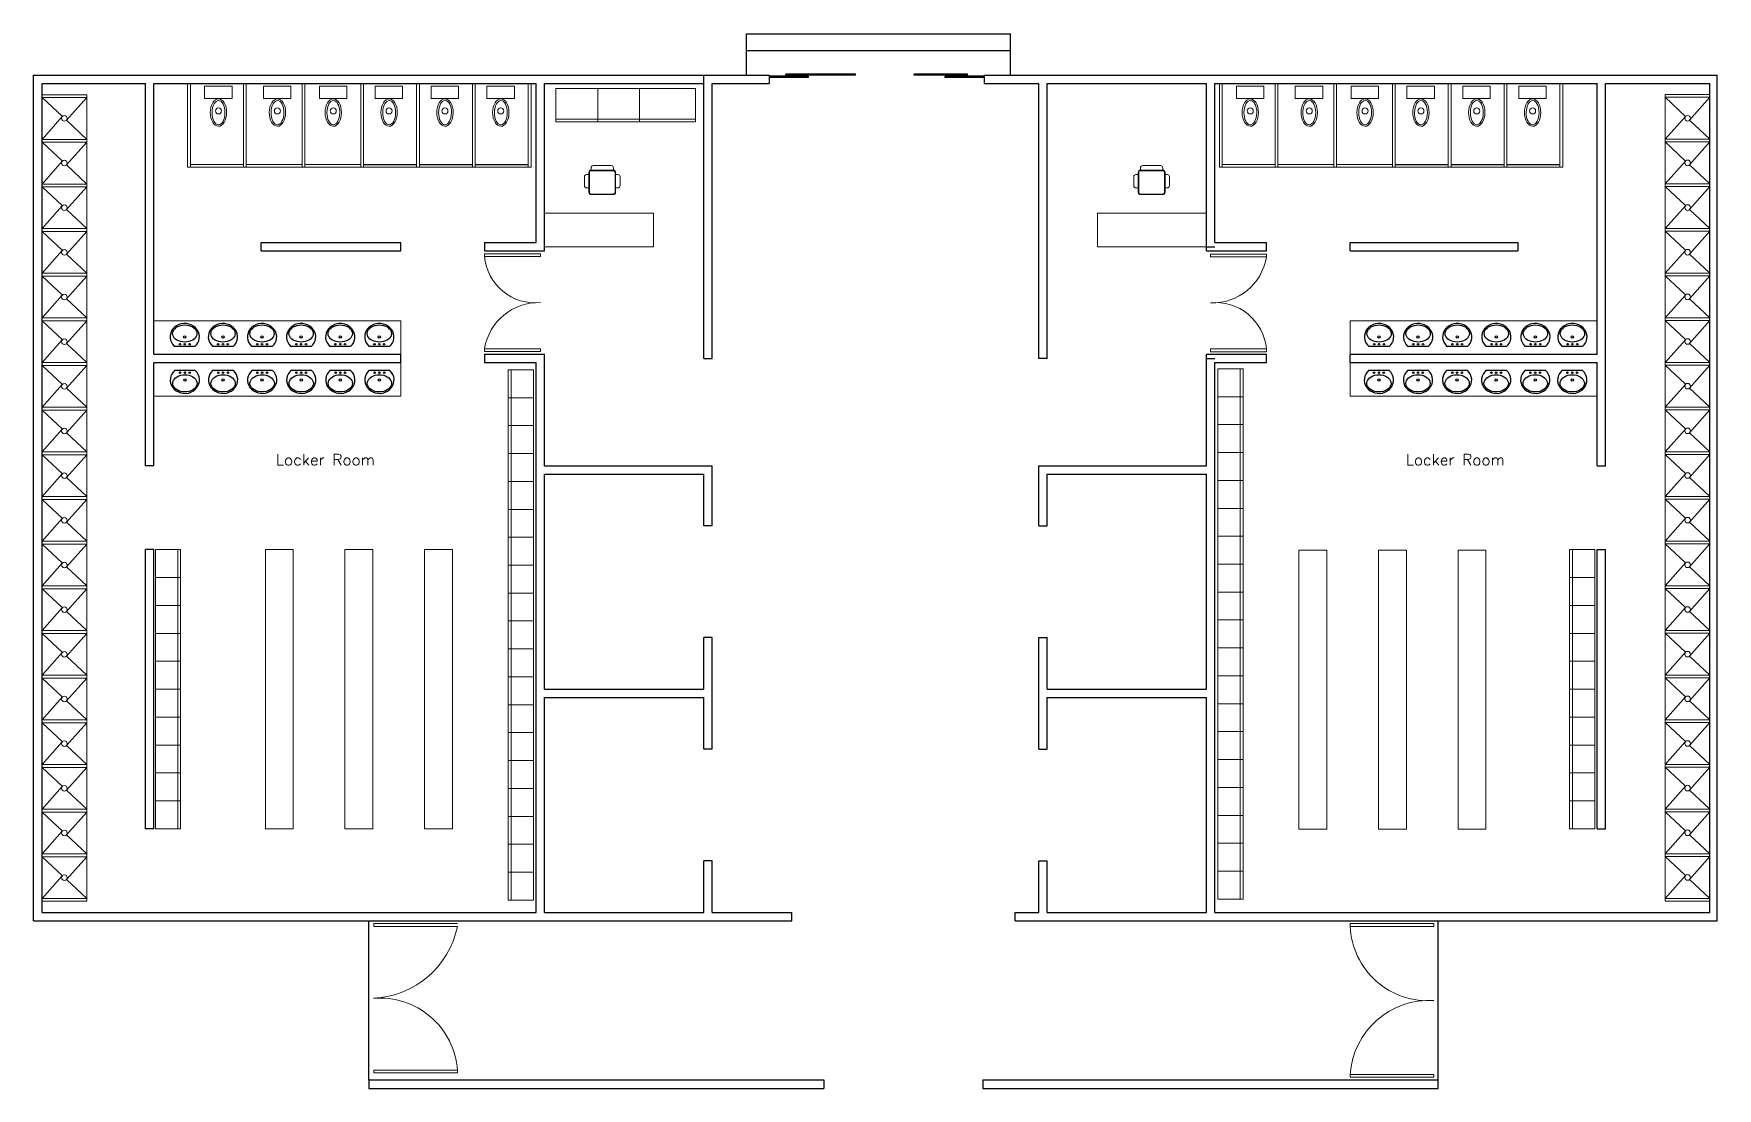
# Model space of a CAD drawing. Header units: metres. Extents: x 405 to 498, y -9 to 128.
# Drawn here: x 404.51 to 434.66, y -9.39 to 9.51 of the extents above.
import ezdxf

# ---------------------------------------------------------------- set-up
doc = ezdxf.new("R2010")
doc.units = ezdxf.units.M
for name, color, linetype in [('1', 1, 'Continuous'), ('TEXTO', 7, 'Continuous'), ('VENTANAS', 7, 'Continuous')]:
    doc.layers.add(name, color=color, linetype=linetype)
for name, color, linetype, lineweight in [('MUEBLES', 253, 'Continuous', 0), ('muros', 7, 'Continuous', 30), ('pisos trat.', 254, 'Continuous', 0), ('PUERTAS', 251, 'Continuous', 5)]:
    doc.layers.add(name, color=color, linetype=linetype, lineweight=lineweight)
doc.styles.add('ROMANS', font='romans.shx', dxfattribs={"height": 0.2})

# ---------------------------------------------------------------- blocks, each defined once
blk = doc.blocks.new('LAVABOVAL')
at = {"layer": '1', "color": 7, "linetype": 'Continuous'}
for p, q in [((-0.26, 0.027), (-0.262, -0.015)), ((-0.251, 0.068), (-0.26, 0.027)), ((-0.235, 0.107), (-0.251, 0.068)), ((-0.211, 0.142), (-0.235, 0.107)), ((-0.181, 0.174), (-0.211, 0.142)), ((-0.204, -0.008), (-0.188, 0.017)), ((-0.188, 0.017), (-0.167, 0.039)), ((-0.181, 0.174), (0.181, 0.174)), ((-0.167, 0.039), (-0.14, 0.058)), ((-0.14, 0.058), (-0.109, 0.073)), ((-0.109, 0.073), (-0.074, 0.084)), ((-0.074, 0.084), (-0.038, 0.091)), ((-0.038, 0.091), (0, 0.094)), ((0, 0.094), (0.038, 0.091)), ((0.038, 0.091), (0.074, 0.084)), ((0.074, 0.084), (0.109, 0.073)), ((0.109, 0.073), (0.14, 0.058)), ((0.14, 0.058), (0.167, 0.039)), ((0.167, 0.039), (0.188, 0.017)), ((0.19, 0.165), (0.181, 0.174)), ((0.188, 0.017), (0.204, -0.008)), ((0.218, 0.133), (0.19, 0.165)), ((0.24, 0.096), (0.218, 0.133)), ((0.255, 0.057), (0.24, 0.096)), ((0.262, 0.015), (0.255, 0.057)), ((0.26, -0.027), (0.262, 0.015)), ((-0.262, -0.015), (-0.255, -0.057)), ((-0.255, -0.057), (-0.24, -0.096)), ((-0.24, -0.096), (-0.218, -0.133)), ((-0.218, -0.06), (-0.214, -0.034)), ((-0.214, -0.087), (-0.218, -0.06)), ((-0.218, -0.133), (-0.19, -0.165)), ((-0.214, -0.034), (-0.204, -0.008)), ((-0.204, -0.113), (-0.214, -0.087)), ((-0.188, -0.137), (-0.204, -0.113)), ((-0.19, -0.165), (-0.155, -0.193)), ((-0.167, -0.159), (-0.188, -0.137)), ((-0.14, -0.178), (-0.167, -0.159)), ((-0.155, -0.193), (-0.116, -0.215)), ((-0.109, -0.194), (-0.14, -0.178)), ((-0.116, -0.215), (-0.074, -0.23)), ((-0.074, -0.205), (-0.109, -0.194)), ((-0.038, -0.212), (-0.074, -0.205)), ((-0.074, -0.23), (-0.029, -0.238)), ((0, -0.214), (-0.038, -0.212)), ((-0.029, -0.238), (0.017, -0.239)), ((0.038, -0.212), (0, -0.214)), ((0.017, -0.239), (0.062, -0.233)), ((0.074, -0.205), (0.038, -0.212)), ((0.062, -0.233), (0.105, -0.22)), ((0.109, -0.194), (0.074, -0.205)), ((0.105, -0.22), (0.145, -0.2)), ((0.14, -0.178), (0.109, -0.194)), ((0.167, -0.159), (0.14, -0.178)), ((0.145, -0.2), (0.181, -0.174)), ((0.188, -0.137), (0.167, -0.159)), ((0.181, -0.174), (0.211, -0.142)), ((0.204, -0.113), (0.188, -0.137)), ((0.204, -0.008), (0.214, -0.034)), ((0.214, -0.087), (0.204, -0.113)), ((0.211, -0.142), (0.235, -0.107)), ((0.214, -0.034), (0.218, -0.06)), ((0.218, -0.06), (0.214, -0.087)), ((0.235, -0.107), (0.251, -0.068)), ((0.251, -0.068), (0.26, -0.027))]:
    blk.add_line(p, q, dxfattribs=at)
for centre, radius in [((-0.086, 0.131), 0.0131), ((0, 0), 0.021), ((0, 0.131), 0.0131), ((0.086, 0.131), 0.0131)]:
    blk.add_circle(centre, radius, dxfattribs=at)
blk = doc.blocks.new('S39')
for points in [[(-0.25, -0.1), (-0.25, -0.05, -0.414214), (-0.2, 0), (0.2, 0, -0.414214), (0.25, -0.05), (0.25, -0.1), (-0.25, -0.1)], [(-0.4, -0.35), (-0.4, -0.25, -0.414214), (-0.35, -0.2), (-0.3, -0.2), (-0.3, -0.5), (-0.35, -0.5, -0.414214), (-0.4, -0.45), (-0.4, -0.35)], [(-0.3, -0.4), (-0.3, -0.15, -0.414214), (-0.25, -0.1), (0.25, -0.1, -0.414214), (0.3, -0.15), (0.3, -0.6, -0.414214), (0.25, -0.65), (-0.25, -0.65, -0.414214), (-0.3, -0.6), (-0.3, -0.4)], [(0.3, -0.35), (0.3, -0.2), (0.35, -0.2, -0.414214), (0.4, -0.25), (0.4, -0.45, -0.414214), (0.35, -0.5), (0.3, -0.5), (0.3, -0.35)]]:
    blk.add_lwpolyline(points, format="xyb")
for points in [[(-0.296, -0.4), (-0.296, -0.15, -0.414214), (-0.25, -0.104), (0.25, -0.104, -0.414214), (0.296, -0.15), (0.296, -0.6, -0.414214), (0.25, -0.646), (-0.25, -0.646, -0.414214), (-0.296, -0.6)], [(-0.287, -0.4), (-0.287, -0.15, -0.414214), (-0.25, -0.113), (0.25, -0.113, -0.414214), (0.287, -0.15), (0.287, -0.6, -0.414214), (0.25, -0.637), (-0.25, -0.637, -0.414214), (-0.287, -0.6)]]:
    blk.add_lwpolyline(points, format="xyb", close=True)

msp = doc.modelspace()

# ---------------------------------------------------------------- linework, layer by layer
at = {"ltscale": 5}
for p, q in [((417.278, 8.763), (417.278, 9.506)), ((417.278, 9.506), (422.008, 9.506)), ((422.008, 8.763), (422.008, 9.506)), ((417.278, 9.206), (422.008, 9.206)), ((410.513, -9.237), (410.513, -6.387)), ((429.663, -9.237), (429.663, -6.387))]:
    msp.add_line(p, q, dxfattribs=at)
at = {"layer": 'MUEBLES'}
for p, q in [((407.27, 8.613), (407.27, 7.113)), ((407.32, 8.613), (407.32, 7.113)), ((408.065, 8.563), (407.574, 8.563)), ((408.27, 8.613), (408.27, 7.113)), ((408.32, 8.613), (408.32, 7.113)), ((409.121, 8.563), (408.63, 8.563)), ((409.32, 8.613), (409.32, 7.113)), ((409.37, 8.613), (409.37, 7.113)), ((410.121, 8.563), (409.63, 8.563)), ((410.37, 8.613), (410.37, 7.113)), ((410.42, 8.613), (410.42, 7.113)), ((411.121, 8.563), (410.63, 8.563)), ((411.37, 8.613), (411.37, 7.113)), ((411.42, 8.613), (411.42, 7.113)), ((412.121, 8.563), (411.63, 8.563)), ((412.37, 8.613), (412.37, 7.113)), ((412.42, 8.613), (412.42, 7.113)), ((413.121, 8.563), (412.63, 8.563)), ((413.37, 8.613), (413.37, 7.113)), ((413.42, 8.613), (413.42, 7.113)), ((413.865, 8.525), (413.865, 7.925)), ((416.365, 8.525), (413.865, 8.525)), ((414.615, 7.925), (414.615, 8.525)), ((415.365, 8.525), (415.365, 7.925)), ((416.365, 8.525), (416.365, 7.925)), ((416.365, 8.525), (416.365, 7.925)), ((425.746, 8.613), (425.746, 7.113)), ((425.796, 8.613), (425.796, 7.113)), ((426.542, 8.563), (426.051, 8.563)), ((426.746, 8.613), (426.746, 7.113)), ((426.796, 8.613), (426.796, 7.113)), ((427.597, 8.563), (427.106, 8.563)), ((427.796, 8.613), (427.796, 7.113)), ((427.846, 8.613), (427.846, 7.113)), ((428.597, 8.563), (428.106, 8.563)), ((428.846, 8.613), (428.846, 7.113)), ((428.896, 8.613), (428.896, 7.113)), ((429.597, 8.563), (429.106, 8.563)), ((429.846, 8.613), (429.846, 7.113)), ((429.896, 8.613), (429.896, 7.113)), ((430.597, 8.563), (430.106, 8.563)), ((430.846, 8.613), (430.846, 7.113)), ((430.896, 8.613), (430.896, 7.113)), ((431.597, 8.563), (431.106, 8.563)), ((431.846, 8.613), (431.846, 7.113)), ((431.896, 8.613), (431.896, 7.113)), ((405.463, 8.413), (404.663, 8.413)), ((405.463, 8.363), (404.663, 8.363)), ((405.463, 8.363), (405.101, 7.955)), ((405.463, 2.013), (405.463, 8.413)), ((433.731, -6.035), (433.731, 8.416)), ((434.531, 8.416), (433.731, 8.416)), ((434.531, 8.366), (433.731, 8.366)), ((434.531, 8.366), (434.168, 7.957)), ((404.663, 7.613), (405.026, 8.021)), ((416.365, 7.975), (413.865, 7.975)), ((416.365, 7.925), (413.865, 7.925)), ((433.731, 7.616), (434.093, 8.024)), ((405.463, 7.613), (404.663, 7.613)), ((405.463, 7.563), (404.663, 7.563)), ((405.463, 7.563), (405.101, 7.155)), ((434.531, 7.616), (433.731, 7.616)), ((434.531, 7.566), (433.731, 7.566)), ((434.531, 7.566), (434.168, 7.157)), ((404.663, 6.813), (405.026, 7.221)), ((407.27, 7.113), (413.42, 7.113)), ((407.32, 7.163), (408.27, 7.163)), ((408.32, 7.163), (409.32, 7.163)), ((409.37, 7.163), (410.37, 7.163)), ((409.37, 7.163), (410.37, 7.163)), ((410.42, 7.163), (411.37, 7.163)), ((411.42, 7.163), (412.37, 7.163)), ((412.42, 7.163), (413.37, 7.163)), ((425.746, 7.113), (431.896, 7.113)), ((425.796, 7.163), (426.746, 7.163)), ((426.796, 7.163), (427.796, 7.163)), ((427.846, 7.163), (428.846, 7.163)), ((427.846, 7.163), (428.846, 7.163)), ((428.896, 7.163), (429.846, 7.163)), ((429.896, 7.163), (430.846, 7.163)), ((430.896, 7.163), (431.846, 7.163)), ((433.731, 6.816), (434.093, 7.224)), ((405.463, 6.813), (404.663, 6.813)), ((405.463, 6.763), (404.663, 6.763)), ((405.463, 6.763), (405.101, 6.355)), ((434.531, 6.816), (433.731, 6.816)), ((434.531, 6.766), (433.731, 6.766)), ((434.531, 6.766), (434.168, 6.357)), ((404.663, 6.013), (405.026, 6.421)), ((433.731, 6.016), (434.093, 6.424)), ((415.613, 6.288), (413.663, 6.288)), ((425.513, 6.288), (423.563, 6.288)), ((405.463, 6.013), (404.663, 6.013)), ((405.463, 5.963), (404.663, 5.963)), ((405.463, 5.963), (405.101, 5.555)), ((434.531, 6.016), (433.731, 6.016)), ((434.531, 5.966), (433.731, 5.966)), ((434.531, 5.966), (434.168, 5.557)), ((404.663, 5.213), (405.026, 5.621)), ((413.588, 5.563), (413.588, 5.513)), ((415.613, 5.688), (413.663, 5.688)), ((425.513, 5.688), (423.563, 5.688)), ((425.588, 5.558), (425.588, 5.508)), ((433.731, 5.216), (434.093, 5.624)), ((405.463, 5.213), (404.663, 5.213)), ((405.463, 5.163), (404.663, 5.163)), ((405.463, 5.163), (405.101, 4.755)), ((434.531, 5.216), (433.731, 5.216)), ((434.531, 5.166), (433.731, 5.166)), ((434.531, 5.166), (434.168, 4.757)), ((404.663, 4.413), (405.026, 4.821)), ((433.731, 4.416), (434.093, 4.824)), ((405.463, 4.413), (404.663, 4.413)), ((405.463, 4.363), (404.663, 4.363)), ((405.463, 4.363), (405.101, 3.955)), ((411.088, 4.363), (406.663, 4.363)), ((411.088, 4.363), (411.088, 3.763)), ((432.513, 4.363), (428.088, 4.363)), ((428.088, 4.363), (428.088, 3.763)), ((434.531, 4.416), (433.731, 4.416)), ((434.531, 4.366), (433.731, 4.366)), ((434.531, 4.366), (434.168, 3.957)), ((404.663, 3.613), (405.026, 4.021)), ((433.731, 3.616), (434.093, 4.024)), ((413.588, 3.863), (413.588, 3.813)), ((425.588, 3.858), (425.588, 3.808)), ((405.463, 3.613), (404.663, 3.613)), ((405.463, 3.563), (404.663, 3.563)), ((405.463, 3.563), (405.101, 3.155)), ((411.088, 3.613), (411.088, 3.013)), ((413.013, 3.485), (413.013, 0.985)), ((413.463, 3.485), (413.013, 3.485)), ((413.013, 3.485), (413.013, 0.985)), ((413.063, 3.485), (413.063, 0.985)), ((413.463, 3.485), (413.463, 0.985)), ((425.72, -3.497), (425.72, 3.503)), ((425.72, 3.503), (426.17, 3.503)), ((426.12, -3.497), (426.12, 3.503)), ((426.17, -3.497), (426.17, 3.503)), ((426.17, -0.147), (426.17, 3.503)), ((428.088, 3.613), (428.088, 3.013)), ((434.531, 3.616), (433.731, 3.616)), ((434.531, 3.566), (433.731, 3.566)), ((434.531, 3.566), (434.168, 3.157)), ((404.663, 2.813), (405.026, 3.221)), ((433.731, 2.816), (434.093, 3.224)), ((405.463, 2.813), (404.663, 2.813)), ((405.463, 2.763), (404.663, 2.763)), ((405.463, 2.763), (405.101, 2.355)), ((406.663, 3.013), (411.088, 3.013)), ((413.463, 2.985), (413.013, 2.985)), ((425.72, 3.003), (426.17, 3.003)), ((428.088, 3.013), (432.513, 3.013)), ((434.531, 2.816), (433.731, 2.816)), ((434.531, 2.766), (433.731, 2.766)), ((434.531, 2.766), (434.168, 2.357)), ((404.663, 2.013), (405.026, 2.421)), ((413.463, 2.485), (413.013, 2.485)), ((425.72, 2.503), (426.17, 2.503)), ((433.731, 2.016), (434.093, 2.424)), ((405.463, 2.013), (404.663, 2.013)), ((405.463, 1.963), (404.663, 1.963)), ((405.463, 1.963), (405.101, 1.555)), ((405.463, -1.987), (405.463, 2.013)), ((413.463, 1.985), (413.013, 1.985)), ((425.72, 2.003), (426.17, 2.003)), ((434.531, 2.016), (433.731, 2.016)), ((434.531, 1.966), (433.731, 1.966)), ((434.531, 1.966), (434.168, 1.557)), ((404.663, 1.213), (405.026, 1.621)), ((433.731, 1.216), (434.093, 1.624)), ((405.463, 1.213), (404.663, 1.213)), ((413.463, 1.485), (413.013, 1.485)), ((425.72, 1.503), (426.17, 1.503)), ((434.531, 1.216), (433.731, 1.216)), ((405.463, 1.163), (404.663, 1.163)), ((405.463, 1.163), (405.101, 0.755)), ((413.463, 0.985), (413.013, 0.985)), ((413.463, 0.985), (413.013, 0.985)), ((413.013, 0.985), (413.013, -6.015)), ((413.063, 0.985), (413.063, -6.015)), ((413.463, 0.985), (413.463, -6.015)), ((425.72, 1.003), (426.17, 1.003)), ((434.531, 1.166), (433.731, 1.166)), ((434.531, 1.166), (434.168, 0.757)), ((404.663, 0.413), (405.026, 0.821)), ((433.731, 0.416), (434.093, 0.824)), ((405.463, 0.413), (404.663, 0.413)), ((405.463, 0.363), (404.663, 0.363)), ((405.463, 0.363), (405.101, -0.045)), ((413.463, 0.485), (413.013, 0.485)), ((425.72, 0.503), (426.17, 0.503)), ((434.531, 0.416), (433.731, 0.416)), ((434.531, 0.366), (433.731, 0.366)), ((434.531, 0.366), (434.168, -0.043)), ((404.663, -0.387), (405.026, 0.021)), ((406.694, -4.737), (406.694, 0.263)), ((406.694, 0.263), (407.144, 0.263)), ((407.094, -4.737), (407.094, 0.263)), ((407.144, -4.737), (407.144, 0.263)), ((407.144, -1.387), (407.144, 0.263)), ((408.663, -4.737), (408.663, 0.263)), ((409.163, 0.263), (408.663, 0.263)), ((409.163, -4.737), (409.163, 0.263)), ((410.088, -4.737), (410.088, 0.263)), ((410.588, 0.263), (410.088, 0.263)), ((410.588, -4.737), (410.588, 0.263)), ((412.013, 0.263), (411.513, 0.263)), ((411.513, -4.737), (411.513, 0.263)), ((412.013, -4.737), (412.013, 0.263)), ((425.72, 0.003), (426.17, 0.003)), ((427.67, 0.253), (427.17, 0.253)), ((427.17, -4.747), (427.17, 0.253)), ((427.67, -4.747), (427.67, 0.253)), ((429.095, 0.253), (428.595, 0.253)), ((428.595, -4.747), (428.595, 0.253)), ((429.095, -4.747), (429.095, 0.253)), ((430.02, -4.747), (430.02, 0.253)), ((430.52, 0.253), (430.02, 0.253)), ((430.52, -4.747), (430.52, 0.253)), ((432.018, 0.263), (432.468, 0.263)), ((432.018, -4.737), (432.018, 0.263)), ((432.068, -4.737), (432.068, 0.263)), ((432.468, -1.387), (432.468, 0.263)), ((432.468, -4.737), (432.468, 0.263)), ((433.731, -0.384), (434.093, 0.024)), ((406.694, -0.237), (407.144, -0.237)), ((413.463, -0.015), (413.013, -0.015)), ((432.018, -0.237), (432.468, -0.237)), ((405.463, -0.387), (404.663, -0.387)), ((405.463, -0.437), (404.663, -0.437)), ((405.463, -0.437), (405.101, -0.845)), ((413.463, -0.515), (413.013, -0.515)), ((425.72, -0.497), (426.17, -0.497)), ((434.531, -0.384), (433.731, -0.384)), ((434.531, -0.434), (433.731, -0.434)), ((434.531, -0.434), (434.168, -0.843)), ((404.663, -1.187), (405.026, -0.779)), ((406.694, -0.737), (407.144, -0.737)), ((432.018, -0.737), (432.468, -0.737)), ((433.731, -1.184), (434.093, -0.776)), ((405.463, -1.187), (404.663, -1.187)), ((413.463, -1.015), (413.013, -1.015)), ((425.72, -0.997), (426.17, -0.997)), ((434.531, -1.184), (433.731, -1.184)), ((405.463, -1.237), (404.663, -1.237)), ((405.463, -1.237), (405.101, -1.645)), ((406.694, -1.237), (407.144, -1.237)), ((425.72, -1.497), (426.17, -1.497)), ((432.018, -1.237), (432.468, -1.237)), ((434.531, -1.234), (433.731, -1.234)), ((434.531, -1.234), (434.168, -1.643)), ((404.663, -1.987), (405.026, -1.579)), ((406.694, -1.737), (407.144, -1.737)), ((413.463, -1.515), (413.013, -1.515)), ((432.018, -1.737), (432.468, -1.737)), ((433.731, -1.984), (434.093, -1.576)), ((405.463, -1.987), (404.663, -1.987)), ((405.463, -2.037), (404.663, -2.037)), ((405.463, -2.037), (405.101, -2.445)), ((405.463, -6.037), (405.463, -1.987)), ((413.463, -2.015), (413.013, -2.015)), ((425.72, -1.997), (426.17, -1.997)), ((434.531, -1.984), (433.731, -1.984)), ((434.531, -2.034), (433.731, -2.034)), ((434.531, -2.034), (434.168, -2.443)), ((404.663, -2.787), (405.026, -2.379)), ((406.694, -2.237), (407.144, -2.237)), ((413.013, -2.365), (413.013, -6.015)), ((432.018, -2.237), (432.468, -2.237)), ((433.731, -2.784), (434.093, -2.376)), ((413.463, -2.515), (413.013, -2.515)), ((425.72, -2.497), (426.17, -2.497)), ((405.463, -2.787), (404.663, -2.787)), ((405.463, -2.837), (404.663, -2.837)), ((405.463, -2.837), (405.101, -3.245)), ((406.694, -2.737), (407.144, -2.737)), ((425.72, -2.997), (426.17, -2.997)), ((432.018, -2.737), (432.468, -2.737)), ((434.531, -2.784), (433.731, -2.784)), ((434.531, -2.834), (433.731, -2.834)), ((434.531, -2.834), (434.168, -3.243)), ((404.663, -3.587), (405.026, -3.179)), ((406.694, -3.237), (407.144, -3.237)), ((413.463, -3.015), (413.013, -3.015)), ((432.018, -3.237), (432.468, -3.237)), ((433.731, -3.584), (434.093, -3.176)), ((405.463, -3.587), (404.663, -3.587)), ((413.463, -3.515), (413.013, -3.515)), ((425.72, -3.497), (426.17, -3.497)), ((425.72, -3.497), (426.17, -3.497)), ((425.72, -5.997), (425.72, -3.497)), ((426.12, -5.997), (426.12, -3.497)), ((426.17, -5.997), (426.17, -3.497)), ((426.17, -5.997), (426.17, -3.497)), ((434.531, -3.584), (433.731, -3.584)), ((405.463, -3.637), (404.663, -3.637)), ((405.463, -3.637), (405.101, -4.045)), ((406.694, -3.737), (407.144, -3.737)), ((432.018, -3.737), (432.468, -3.737)), ((434.531, -3.634), (433.731, -3.634)), ((434.531, -3.634), (434.168, -4.043)), ((404.663, -4.387), (405.026, -3.979)), ((413.463, -4.015), (413.013, -4.015)), ((425.72, -3.997), (426.17, -3.997)), ((433.731, -4.384), (434.093, -3.976)), ((405.463, -4.387), (404.663, -4.387)), ((405.463, -4.437), (404.663, -4.437)), ((405.463, -4.437), (405.101, -4.845)), ((406.694, -4.237), (407.144, -4.237)), ((413.463, -4.515), (413.013, -4.515)), ((425.72, -4.497), (426.17, -4.497)), ((432.018, -4.237), (432.468, -4.237)), ((434.531, -4.384), (433.731, -4.384)), ((434.531, -4.434), (433.731, -4.434)), ((434.531, -4.434), (434.168, -4.843)), ((404.663, -5.187), (405.026, -4.779)), ((406.694, -4.737), (407.144, -4.737)), ((408.663, -4.737), (409.163, -4.737)), ((410.088, -4.737), (410.588, -4.737)), ((411.513, -4.737), (412.013, -4.737)), ((427.17, -4.747), (427.67, -4.747)), ((428.595, -4.747), (429.095, -4.747)), ((430.02, -4.747), (430.52, -4.747)), ((432.018, -4.737), (432.468, -4.737)), ((433.731, -5.184), (434.093, -4.776)), ((413.463, -5.015), (413.013, -5.015)), ((425.72, -4.997), (426.17, -4.997)), ((405.463, -5.187), (404.663, -5.187)), ((405.463, -5.237), (404.663, -5.237)), ((405.463, -5.237), (405.101, -5.645)), ((434.531, -5.184), (433.731, -5.184)), ((434.531, -5.234), (433.731, -5.234)), ((434.531, -5.234), (434.168, -5.643)), ((404.663, -5.987), (405.026, -5.579)), ((413.463, -5.515), (413.013, -5.515)), ((425.72, -5.497), (426.17, -5.497)), ((433.731, -5.984), (434.093, -5.576)), ((413.463, -6.015), (413.013, -6.015)), ((425.72, -5.997), (426.17, -5.997))]:
    msp.add_line(p, q, dxfattribs=at)
at = {"layer": 'MUEBLES', "color": 7, "linetype": 'Continuous'}
for p, q in [((407.574, 8.563), (407.574, 8.345)), ((408.065, 8.563), (408.065, 8.345)), ((408.63, 8.563), (408.63, 8.345)), ((409.121, 8.563), (409.121, 8.345)), ((409.63, 8.563), (409.63, 8.345)), ((410.121, 8.563), (410.121, 8.345)), ((410.63, 8.563), (410.63, 8.345)), ((411.121, 8.563), (411.121, 8.345)), ((411.63, 8.563), (411.63, 8.345)), ((412.121, 8.563), (412.121, 8.345)), ((412.63, 8.563), (412.63, 8.345)), ((413.121, 8.563), (413.121, 8.345)), ((426.051, 8.563), (426.051, 8.345)), ((426.542, 8.563), (426.542, 8.345)), ((427.106, 8.563), (427.106, 8.345)), ((427.597, 8.563), (427.597, 8.345)), ((428.106, 8.563), (428.106, 8.345)), ((428.597, 8.563), (428.597, 8.345)), ((429.106, 8.563), (429.106, 8.345)), ((429.597, 8.563), (429.597, 8.345)), ((430.106, 8.563), (430.106, 8.345)), ((430.597, 8.563), (430.597, 8.345)), ((431.106, 8.563), (431.106, 8.345)), ((431.597, 8.563), (431.597, 8.345)), ((407.574, 8.345), (408.065, 8.345)), ((408.63, 8.345), (409.121, 8.345)), ((409.63, 8.345), (410.121, 8.345)), ((410.63, 8.345), (411.121, 8.345)), ((411.63, 8.345), (412.121, 8.345)), ((412.63, 8.345), (413.121, 8.345)), ((426.051, 8.345), (426.542, 8.345)), ((427.106, 8.345), (427.597, 8.345)), ((428.106, 8.345), (428.597, 8.345)), ((429.106, 8.345), (429.597, 8.345)), ((430.106, 8.345), (430.597, 8.345)), ((431.106, 8.345), (431.597, 8.345))]:
    msp.add_line(p, q, dxfattribs=at)
at = {"layer": 'MUEBLES', "ltscale": 0.01}
for p, q in [((405.027, 8.022), (404.663, 8.363)), ((434.094, 8.025), (433.731, 8.366)), ((405.463, 7.613), (405.1, 7.954)), ((434.531, 7.616), (434.167, 7.956)), ((405.027, 7.222), (404.663, 7.563)), ((434.094, 7.225), (433.731, 7.566)), ((405.463, 6.813), (405.1, 7.154)), ((434.531, 6.816), (434.167, 7.156)), ((405.027, 6.422), (404.663, 6.763)), ((434.094, 6.425), (433.731, 6.766)), ((405.463, 6.013), (405.1, 6.354)), ((434.531, 6.016), (434.167, 6.356)), ((405.027, 5.622), (404.663, 5.963)), ((434.094, 5.625), (433.731, 5.966)), ((405.463, 5.213), (405.1, 5.554)), ((434.531, 5.216), (434.167, 5.556)), ((405.027, 4.822), (404.663, 5.163)), ((434.094, 4.825), (433.731, 5.166)), ((405.463, 4.413), (405.1, 4.754)), ((434.531, 4.416), (434.167, 4.756)), ((405.027, 4.022), (404.663, 4.363)), ((434.094, 4.025), (433.731, 4.366)), ((405.463, 3.613), (405.1, 3.954)), ((434.531, 3.616), (434.167, 3.956)), ((405.027, 3.222), (404.663, 3.563)), ((434.094, 3.225), (433.731, 3.566)), ((405.463, 2.813), (405.1, 3.154)), ((434.531, 2.816), (434.167, 3.156)), ((405.027, 2.422), (404.663, 2.763)), ((434.094, 2.425), (433.731, 2.766)), ((405.463, 2.013), (405.1, 2.354)), ((434.531, 2.016), (434.167, 2.356)), ((405.027, 1.622), (404.663, 1.963)), ((434.094, 1.625), (433.731, 1.966)), ((405.463, 1.213), (405.1, 1.554)), ((434.531, 1.216), (434.167, 1.556)), ((405.027, 0.822), (404.663, 1.163)), ((434.094, 0.825), (433.731, 1.166)), ((405.463, 0.413), (405.1, 0.754)), ((434.531, 0.416), (434.167, 0.756)), ((405.027, 0.022), (404.663, 0.363)), ((434.094, 0.025), (433.731, 0.366)), ((405.463, -0.387), (405.1, -0.046)), ((434.531, -0.384), (434.167, -0.044)), ((405.027, -0.778), (404.663, -0.437)), ((434.094, -0.775), (433.731, -0.434)), ((405.463, -1.187), (405.1, -0.846)), ((434.531, -1.184), (434.167, -0.844)), ((405.027, -1.578), (404.663, -1.237)), ((434.094, -1.575), (433.731, -1.234)), ((405.463, -1.987), (405.1, -1.646)), ((434.531, -1.984), (434.167, -1.644)), ((405.027, -2.378), (404.663, -2.037)), ((434.094, -2.375), (433.731, -2.034)), ((405.463, -2.787), (405.1, -2.446)), ((434.531, -2.784), (434.167, -2.444)), ((405.027, -3.178), (404.663, -2.837)), ((434.094, -3.175), (433.731, -2.834)), ((405.463, -3.587), (405.1, -3.246)), ((434.531, -3.584), (434.167, -3.244)), ((405.027, -3.978), (404.663, -3.637)), ((434.094, -3.975), (433.731, -3.634)), ((405.463, -4.387), (405.1, -4.046)), ((434.531, -4.384), (434.167, -4.044)), ((405.027, -4.778), (404.663, -4.437)), ((434.094, -4.775), (433.731, -4.434)), ((405.463, -5.187), (405.1, -4.846)), ((434.531, -5.184), (434.167, -4.844)), ((405.027, -5.578), (404.663, -5.237)), ((434.094, -5.575), (433.731, -5.234)), ((405.463, -5.987), (405.1, -5.646)), ((434.531, -5.984), (434.167, -5.644))]:
    msp.add_line(p, q, dxfattribs=at)
at = {"layer": 'MUEBLES', "ltscale": 0.05}
for p, q in [((415.613, 5.688), (415.613, 6.288)), ((423.563, 5.688), (423.563, 6.288)), ((404.663, -5.987), (405.463, -5.987)), ((433.731, -5.984), (434.531, -5.984)), ((404.663, -6.037), (405.463, -6.037)), ((433.731, -6.034), (434.531, -6.034))]:
    msp.add_line(p, q, dxfattribs=at)
at = {"layer": 'MUEBLES', "color": 7}
for centre in [(407.823, 8.123), (408.878, 8.123), (409.878, 8.123), (410.878, 8.123), (411.878, 8.123), (412.878, 8.123), (426.299, 8.123), (427.355, 8.123), (428.355, 8.123), (429.355, 8.123), (430.355, 8.123), (431.355, 8.123)]:
    msp.add_circle(centre, 0.0545, dxfattribs=at)
at = {"layer": 'MUEBLES', "ltscale": 0.01}
for centre in [(405.063, 7.988), (434.131, 7.991), (405.063, 7.188), (434.131, 7.191), (405.063, 6.388), (434.131, 6.391), (405.063, 5.588), (434.131, 5.591), (405.063, 4.788), (434.131, 4.791), (405.063, 3.988), (434.131, 3.991), (405.063, 3.188), (434.131, 3.191), (405.063, 2.388), (434.131, 2.391), (405.063, 1.588), (434.131, 1.591), (405.063, 0.788), (434.131, 0.791), (405.063, -0.012), (434.131, -0.009), (405.063, -0.812), (434.131, -0.809), (405.063, -1.612), (434.131, -1.609), (405.063, -2.412), (434.131, -2.409), (405.063, -3.212), (434.131, -3.209), (405.063, -4.012), (434.131, -4.009), (405.063, -4.812), (434.131, -4.809), (405.063, -5.612), (434.131, -5.609)]:
    msp.add_circle(centre, 0.05, dxfattribs=at)
at = {"layer": 'MUEBLES', "color": 7, "extrusion": (0, 0, -1)}
for centre, major_axis, ratio in [((407.823, 8.092), (-0.001, -0.245), 0.596979), ((407.824, 8.092), (-0.002, -0.218), 0.528532), ((408.879, 8.092), (-0.001, -0.245), 0.596979), ((408.88, 8.092), (-0.002, -0.218), 0.528532), ((409.879, 8.092), (-0.001, -0.245), 0.596979), ((409.88, 8.092), (-0.002, -0.218), 0.528532), ((410.879, 8.092), (-0.001, -0.245), 0.596979), ((410.88, 8.092), (-0.002, -0.218), 0.528532), ((411.879, 8.092), (-0.001, -0.245), 0.596979), ((411.88, 8.092), (-0.002, -0.218), 0.528532), ((412.879, 8.092), (-0.001, -0.245), 0.596979), ((412.88, 8.092), (-0.002, -0.218), 0.528532), ((426.3, 8.092), (-0.001, -0.245), 0.596979), ((426.301, 8.092), (-0.002, -0.218), 0.528532), ((427.356, 8.092), (-0.001, -0.245), 0.596979), ((427.356, 8.092), (-0.002, -0.218), 0.528532), ((428.356, 8.092), (-0.001, -0.245), 0.596979), ((428.356, 8.092), (-0.002, -0.218), 0.528532), ((429.356, 8.092), (-0.001, -0.245), 0.596979), ((429.356, 8.092), (-0.002, -0.218), 0.528532), ((430.356, 8.092), (-0.001, -0.245), 0.596979), ((430.356, 8.092), (-0.002, -0.218), 0.528532), ((431.356, 8.092), (-0.001, -0.245), 0.596979), ((431.356, 8.092), (-0.002, -0.218), 0.528532)]:
    msp.add_ellipse(centre, major_axis=major_axis, ratio=ratio, dxfattribs=at)
at = {"layer": 'muros', "ltscale": 0.05}
for p, q in [((404.513, 8.763), (417.683, 8.763)), ((404.513, -6.387), (404.513, 8.763)), ((416.513, 3.688), (416.513, 8.763)), ((417.683, 8.763), (417.683, 8.613)), ((421.533, 8.763), (434.663, 8.763)), ((421.533, 8.763), (421.533, 8.613)), ((434.663, -6.387), (434.663, 8.763)), ((404.663, 8.613), (406.513, 8.613)), ((404.663, -6.237), (404.663, 8.613)), ((406.513, 1.763), (406.513, 8.613)), ((406.663, 3.763), (406.663, 8.613)), ((406.663, 8.613), (407.013, 8.613)), ((407.013, 8.613), (413.513, 8.613)), ((413.513, 5.763), (413.513, 8.613)), ((413.663, 8.613), (416.513, 8.613)), ((413.663, 5.613), (413.663, 8.613)), ((416.663, 8.613), (417.683, 8.613)), ((416.663, 3.688), (416.663, 8.613)), ((421.533, 8.613), (422.513, 8.613)), ((422.513, 3.688), (422.513, 8.613)), ((422.663, 3.688), (422.663, 8.613)), ((422.663, 8.613), (425.513, 8.613)), ((425.513, 5.613), (425.513, 8.613)), ((425.663, 8.613), (432.513, 8.613)), ((425.663, 5.763), (425.663, 8.613)), ((432.513, 3.763), (432.513, 8.613)), ((432.663, 8.613), (434.531, 8.613)), ((432.663, 1.763), (432.663, 8.613)), ((434.531, -6.237), (434.531, 8.613)), ((408.588, 5.763), (411.088, 5.763)), ((412.588, 5.763), (413.513, 5.763)), ((425.663, 5.763), (426.588, 5.763)), ((428.088, 5.763), (431.088, 5.763)), ((408.588, 5.613), (411.088, 5.613)), ((412.588, 5.613), (413.663, 5.613)), ((425.513, 5.613), (426.588, 5.613)), ((428.088, 5.613), (431.088, 5.613)), ((406.663, 3.763), (411.088, 3.763)), ((412.588, 3.763), (413.663, 3.763)), ((413.663, 1.763), (413.663, 3.763)), ((425.513, 1.763), (425.513, 3.763)), ((425.513, 3.763), (426.588, 3.763)), ((428.088, 3.763), (432.513, 3.763)), ((406.663, 1.763), (406.663, 3.613)), ((406.663, 3.613), (411.088, 3.613)), ((412.588, 3.613), (413.513, 3.613)), ((413.513, -6.237), (413.513, 3.613)), ((425.663, 3.613), (426.588, 3.613)), ((425.663, -6.237), (425.663, 3.613)), ((428.088, 3.613), (432.513, 3.613)), ((432.513, 1.763), (432.513, 3.613)), ((413.663, 1.763), (416.663, 1.763)), ((413.663, -2.237), (413.663, 1.613)), ((413.663, 1.613), (416.513, 1.613)), ((416.513, 0.688), (416.513, 1.613)), ((416.663, 0.688), (416.663, 1.763)), ((422.513, 0.688), (422.513, 1.763)), ((422.513, 1.763), (425.513, 1.763)), ((422.663, 0.688), (422.663, 1.613)), ((422.663, 1.613), (425.513, 1.613)), ((425.513, -2.237), (425.513, 1.613)), ((432.513, 1.763), (432.663, 1.763)), ((406.513, -4.737), (406.513, 0.263)), ((406.663, -4.737), (406.663, 0.263)), ((432.513, -4.737), (432.513, 0.263)), ((432.513, 0.263), (432.663, 0.263)), ((432.663, -4.737), (432.663, 0.263)), ((416.513, -2.237), (416.513, -1.312)), ((416.663, -3.312), (416.663, -1.312)), ((422.513, -3.312), (422.513, -1.312)), ((422.663, -2.237), (422.663, -1.312)), ((413.663, -2.237), (416.513, -2.237)), ((413.663, -2.387), (416.513, -2.387)), ((413.663, -6.237), (413.663, -2.387)), ((416.513, -3.312), (416.513, -2.387)), ((422.663, -2.237), (425.513, -2.237)), ((422.663, -3.312), (422.663, -2.387)), ((422.663, -2.387), (425.513, -2.387)), ((425.513, -6.237), (425.513, -2.387)), ((432.513, -4.737), (432.663, -4.737)), ((416.513, -6.237), (416.513, -5.312)), ((416.663, -6.237), (416.663, -5.312)), ((422.513, -6.237), (422.513, -5.312)), ((422.663, -6.237), (422.663, -5.312)), ((404.663, -6.237), (413.513, -6.237)), ((413.663, -6.237), (416.513, -6.237)), ((416.663, -6.237), (418.088, -6.237)), ((422.088, -6.237), (422.513, -6.237)), ((422.663, -6.237), (425.513, -6.237)), ((425.663, -6.237), (434.531, -6.237)), ((404.513, -6.387), (418.088, -6.387)), ((422.088, -6.387), (434.663, -6.387)), ((410.513, -9.237), (418.663, -9.237)), ((410.513, -9.237), (410.513, -9.387)), ((418.663, -9.237), (418.663, -9.387)), ((421.513, -9.237), (429.663, -9.237)), ((421.513, -9.237), (421.513, -9.387)), ((410.513, -9.387), (418.663, -9.387)), ((421.513, -9.387), (429.663, -9.387))]:
    msp.add_line(p, q, dxfattribs=at)
at = {"layer": 'muros'}
for p, q in [((410.42, 7.163), (411.37, 7.163)), ((411.42, 7.163), (412.37, 7.163)), ((412.42, 7.163), (413.37, 7.163)), ((428.896, 7.163), (429.846, 7.163)), ((429.896, 7.163), (430.846, 7.163)), ((430.896, 7.163), (431.846, 7.163)), ((408.588, 5.613), (408.588, 5.763)), ((411.088, 5.613), (411.088, 5.763)), ((412.588, 5.763), (412.588, 5.613)), ((426.588, 5.613), (426.588, 5.763)), ((428.088, 5.613), (428.088, 5.763)), ((431.088, 5.763), (431.088, 5.613)), ((425.513, 5.688), (425.663, 5.688)), ((411.088, 3.613), (411.088, 3.763)), ((412.588, 3.763), (412.588, 3.613)), ((416.513, 3.688), (416.663, 3.688)), ((422.663, 3.688), (422.513, 3.688)), ((422.663, 3.688), (422.513, 3.688)), ((425.513, 3.688), (425.663, 3.688)), ((426.588, 3.613), (426.588, 3.763)), ((428.088, 3.613), (428.088, 3.763)), ((406.663, 1.763), (406.513, 1.763)), ((416.663, 0.688), (416.513, 0.688)), ((422.513, 0.688), (422.663, 0.688)), ((406.663, 0.263), (406.513, 0.263)), ((416.663, -1.312), (416.513, -1.312)), ((422.513, -1.312), (422.663, -1.312)), ((416.663, -3.312), (416.513, -3.312)), ((422.513, -3.312), (422.663, -3.312)), ((406.663, -4.737), (406.513, -4.737)), ((416.663, -5.312), (416.513, -5.312)), ((422.513, -5.312), (422.663, -5.312)), ((405.463, -6.037), (405.463, -6.037)), ((418.088, -6.387), (418.088, -6.237)), ((422.088, -6.387), (422.088, -6.237)), ((429.663, -9.387), (429.663, -9.237))]:
    msp.add_line(p, q, dxfattribs=at)
at = {"layer": 'pisos trat.'}
for centre, radius, start, end in [((413.496, 5.595), 0.912, 185.1572, 275.7976), ((425.62, 5.663), 0.981, 268.1541, 350.8912), ((413.557, 3.708), 0.981, 88.1541, 170.8912), ((425.68, 3.776), 0.912, 5.1572, 95.7976), ((410.524, -6.166), 1.61, 272.7802, 348.501), ((429.477, -6.427), 1.39, 182.4946, 274.5949), ((410.715, -9.16), 1.39, 4.0335, 94.6853), ((429.51, -9.235), 1.425, 86.8359, 176.0746)]:
    msp.add_arc(centre, radius, start, end, dxfattribs=at)
at = {"layer": 'PUERTAS'}
for p, q in [((412.588, 5.563), (412.588, 5.513)), ((413.588, 5.563), (413.588, 5.513)), ((426.588, 5.508), (426.588, 5.558)), ((412.588, 3.863), (412.588, 3.813)), ((413.588, 3.863), (413.588, 3.813)), ((426.588, 3.808), (426.588, 3.858)), ((410.602, -6.487), (410.602, -6.437)), ((428.088, -6.487), (428.088, -6.437)), ((429.588, -6.487), (429.588, -6.437)), ((410.602, -9.112), (410.602, -9.062)), ((412.102, -9.112), (412.102, -9.062)), ((428.088, -9.187), (428.088, -9.137)), ((429.588, -9.187), (429.588, -9.137))]:
    msp.add_line(p, q, dxfattribs=at)
at = {"layer": 'PUERTAS', "ltscale": 0.05}
for p, q in [((412.588, 5.563), (413.588, 5.563)), ((412.588, 5.513), (413.588, 5.513)), ((426.588, 5.558), (425.588, 5.558)), ((426.588, 5.508), (425.588, 5.508)), ((412.588, 3.863), (413.588, 3.863)), ((412.588, 3.813), (413.588, 3.813)), ((426.588, 3.858), (425.588, 3.858)), ((426.588, 3.808), (425.588, 3.808)), ((412.102, -6.437), (410.602, -6.437)), ((412.102, -6.487), (410.602, -6.487)), ((428.088, -6.437), (429.588, -6.437)), ((428.088, -6.487), (429.588, -6.487)), ((412.102, -9.062), (410.602, -9.062)), ((412.102, -9.112), (410.602, -9.112)), ((428.088, -9.137), (429.588, -9.137)), ((428.088, -9.187), (429.588, -9.187))]:
    msp.add_line(p, q, dxfattribs=at)
at = {"layer": 'VENTANAS', "ltscale": 0.05}
for p, q in [((419.233, 8.783), (417.983, 8.783)), ((417.983, 8.763), (417.983, 8.783)), ((419.233, 8.763), (417.983, 8.763)), ((419.233, 8.763), (419.233, 8.783)), ((420.283, 8.763), (420.283, 8.783)), ((421.233, 8.783), (420.283, 8.783)), ((421.233, 8.763), (420.283, 8.763)), ((421.233, 8.763), (421.233, 8.783)), ((418.383, 8.743), (417.683, 8.743)), ((418.383, 8.723), (417.683, 8.723)), ((418.383, 8.743), (418.383, 8.723)), ((420.833, 8.723), (420.833, 8.743)), ((421.533, 8.743), (420.833, 8.743)), ((421.533, 8.723), (420.833, 8.723))]:
    msp.add_line(p, q, dxfattribs=at)

# ---------------------------------------------------------------- block references
at = {"layer": 'MUEBLES', "xscale": 0.7999999999999545, "yscale": 0.7999999999999545, "zscale": 0.7999999999999545}
for p in [(414.695, 7.142), (424.533, 7.142)]:
    msp.add_blockref('S39', p, dxfattribs=at)
at = {"layer": 'MUEBLES', "rotation": 180}
for p in [(407.219, 4.074), (407.903, 4.074), (408.603, 4.074), (409.303, 4.074), (410.003, 4.074), (410.703, 4.074), (428.606, 4.074), (429.306, 4.074), (430.006, 4.074), (430.706, 4.074), (431.406, 4.074), (432.068, 4.074)]:
    msp.add_blockref('LAVABOVAL', p, dxfattribs=at)
at = {"layer": 'MUEBLES'}
for p in [(407.221, 3.302), (407.905, 3.302), (408.605, 3.302), (409.305, 3.302), (410.005, 3.302), (410.705, 3.302), (428.603, 3.302), (429.303, 3.302), (430.003, 3.302), (430.703, 3.302), (431.403, 3.302), (432.065, 3.302)]:
    msp.add_blockref('LAVABOVAL', p, dxfattribs=at)

# ---------------------------------------------------------------- texts
at = {"layer": 'TEXTO', "ltscale": 5, "char_height": 0.2, "attachment_point": 1, "style": 'ROMANS'}
for insert in [(409.823, 1.974), (430.056, 1.974)]:
    msp.add_mtext('\\pi-0.97143;Locker Room', dxfattribs=dict(at, insert=insert))

doc.saveas('drawing.dxf')
